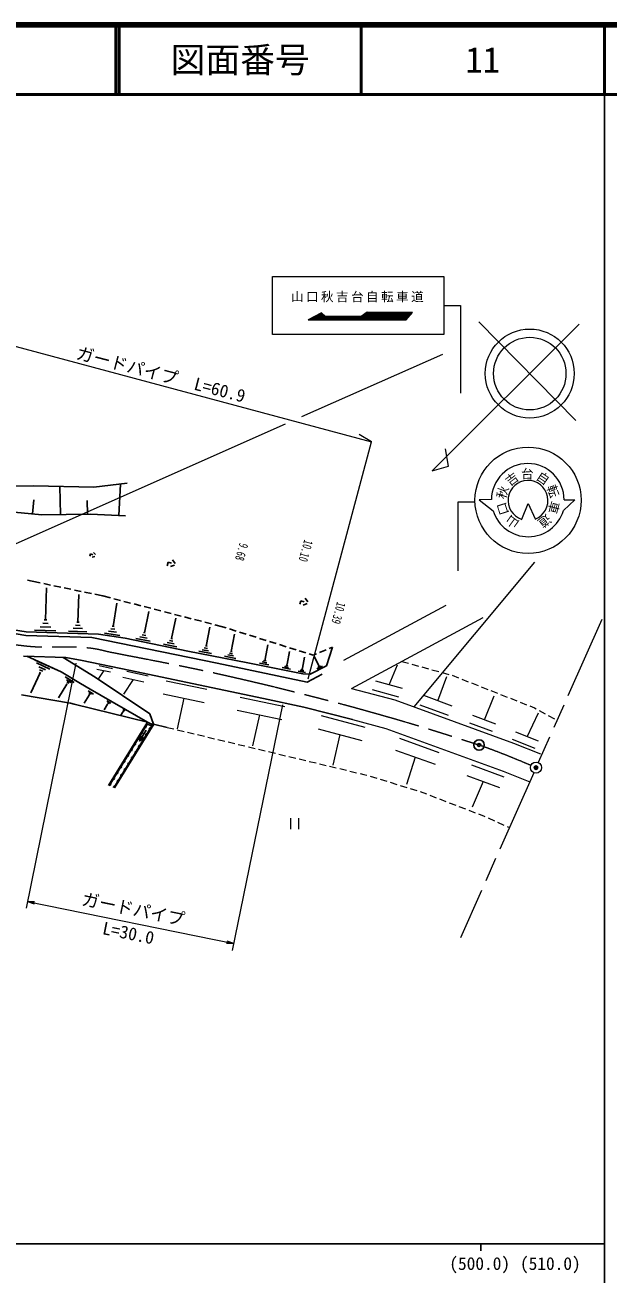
# Model space of a CAD drawing. Units: millimetres, scale not verified. Extents: x 40000 to 680000, y 20000 to 380000.
# Drawn here: x 495685 to 579500, y 200656 to 380000 of the extents above; entities that cross this region are included whole.
import ezdxf
from ezdxf.enums import TextEntityAlignment as Align

# ---------------------------------------------------------------- set-up
doc = ezdxf.new("R2010")
doc.units = ezdxf.units.MM
doc.header["$LTSCALE"] = 1000
doc.header["$PDMODE"] = 32
doc.header["$PDSIZE"] = 500
doc.linetypes.add('CHAIN', pattern=[18.5, 12, -1.5, 3.5, -1.5])
for name, color, linetype, lineweight in [('M-BGD', 7, 'Continuous', 25), ('M-BMK', 2, 'CHAIN', 13), ('M-BMK-SRVR', 3, 'Continuous', 13), ('M-STR-HTXT', 7, 'Continuous', 13), ('M-STR-STRC', 7, 'Continuous', 13), ('M-TTL', 2, 'Continuous', 140), ('M-TTL-BAND', 7, 'Continuous', 25), ('M-TTL-LINE', 7, 'Continuous', 50)]:
    doc.layers.add(name, color=color, linetype=linetype, lineweight=lineweight)
doc.layers.add('M-OTRS', color=6, linetype='Continuous')
doc.layers.add('M-TTL-TXT', color=7, linetype='Continuous')
doc.styles.add('ＭＳ ゴシック', font='')
doc.styles.get('ＭＳ ゴシック').set_extended_font_data('MS Gothic')

# ---------------------------------------------------------------- blocks, each defined once
blk = doc.blocks.new('田')
at = {"color": 7, "linetype": 'Continuous', "lineweight": 13}
for p, q in [((-0.75, 2), (-0.75, 0)), ((0.75, 0), (0.75, 2))]:
    blk.add_line(p, q, dxfattribs=at)

msp = doc.modelspace()

# ---------------------------------------------------------------- linework, layer by layer
at = {"layer": 'M-BGD'}
for p, q in [((510379, 314202), (505581, 313641)), ((509182, 309570), (509416, 314090)), ((496905, 313809), (490664, 313698)), ((505581, 313641), (496905, 313809)), ((500777, 309711), (500712, 313735)), ((496759, 309796), (496952, 311800)), ((504663, 309774), (504631, 311717)), ((492667, 310191), (498094, 309668)), ((498094, 309668), (505102, 309781)), ((505102, 309781), (510161, 309520)), ((505118, 304044), (505008, 303711)), ((505450, 303935), (505118, 304044)), ((505728, 303659), (505341, 303602)), ((505837, 303992), (505559, 304267)), ((517264, 302699), (516883, 303195)), ((516133, 302365), (516267, 302847)), ((516267, 302847), (516749, 302713)), ((517197, 302458), (516615, 302231)), ((496738, 300122), (496066, 300271)), ((496740, 300131), (497891, 299890)), ((498381, 299788), (499360, 299583)), ((498653, 294601), (498803, 299197)), ((499849, 299481), (500828, 299277)), ((501317, 299174), (502296, 298970)), ((502786, 298868), (503765, 298663)), ((503302, 294245), (503431, 298230)), ((504254, 298561), (505233, 298357)), ((505722, 298254), (506874, 298014)), ((507972, 297732), (506874, 298014)), ((473784, 295986), (495793, 292359)), ((473989, 296459), (495842, 292858)), ((508380, 293642), (508887, 296983)), ((509425, 297359), (508456, 297607)), ((510878, 296986), (509909, 297234)), ((512331, 296613), (511362, 296862)), ((513784, 296240), (512815, 296489)), ((515237, 295867), (514268, 296116)), ((535194, 296849), (535328, 297330)), ((535328, 297330), (535810, 297196)), ((536258, 296942), (535676, 296715)), ((536325, 297183), (535944, 297678)), ((498845, 294594), (498462, 294607)), ((503468, 294240), (503136, 294251)), ((512860, 292737), (513492, 295799)), ((516689, 295494), (515721, 295743)), ((516757, 291884), (517360, 294806)), ((518142, 295121), (517174, 295370)), ((519595, 294748), (518627, 294997)), ((521048, 294375), (520079, 294624)), ((522501, 294002), (521532, 294251)), ((505305, 292050), (495793, 292359)), ((506265, 292519), (495842, 292858)), ((500136, 293019), (497071, 293118)), ((499386, 293554), (497854, 293604)), ((499020, 294077), (498254, 294102)), ((504587, 292874), (501931, 292960)), ((503937, 293338), (502609, 293382)), ((503620, 293792), (502955, 293813)), ((510068, 291943), (506265, 292519)), ((509325, 292359), (507098, 292697)), ((508825, 292815), (507711, 292983)), ((508603, 293228), (508046, 293313)), ((508520, 293621), (508241, 293663)), ((513045, 292344), (512535, 292450)), ((512988, 292711), (512732, 292764)), ((521743, 290818), (522270, 293546)), ((524083, 293596), (522985, 293878)), ((524628, 293425), (524083, 293596)), ((526059, 292976), (525105, 293275)), ((525347, 290036), (525827, 292521)), ((527490, 292528), (526536, 292827)), ((528922, 292079), (527967, 292378)), ((505305, 292050), (523313, 288344)), ((519078, 290084), (510068, 291943)), ((513670, 291506), (511629, 291927)), ((513230, 291951), (512209, 292162)), ((517530, 290709), (515582, 291111)), ((517110, 291135), (516136, 291336)), ((516933, 291509), (516447, 291610)), ((516879, 291859), (516635, 291909)), ((521911, 290470), (521457, 290558)), ((521856, 290796), (521629, 290840)), ((530353, 291630), (529399, 291929)), ((530208, 288944), (530621, 291021)), ((531784, 291181), (530830, 291481)), ((533216, 290733), (532261, 291032)), ((534647, 290284), (533693, 290583)), ((539043, 287972), (539897, 290673)), ((539897, 290673), (539422, 290477)), ((501583, 289170), (495499, 289367)), ((495942, 289353), (500897, 287115)), ((500897, 287115), (497136, 288814)), ((505755, 286351), (501177, 289183)), ((501583, 289170), (503897, 288756)), ((503897, 288756), (510609, 287384)), ((519078, 290084), (527707, 288416)), ((522476, 289732), (520657, 290084)), ((522080, 290123), (521171, 290299)), ((526015, 289048), (524359, 289369)), ((525654, 289404), (524826, 289564)), ((525500, 289720), (525086, 289800)), ((525450, 290016), (525243, 290057)), ((530335, 288679), (529989, 288748)), ((530294, 288927), (530121, 288961)), ((533367, 288228), (533728, 290049)), ((536078, 289835), (535124, 290134)), ((535578, 287647), (535891, 289223)), ((537100, 289515), (536555, 289686)), ((537574, 289712), (537100, 289515)), ((537858, 288125), (537262, 289311)), ((538960, 290286), (538036, 289903)), ((497859, 286993), (496548, 284092)), ((497329, 288398), (499263, 287524)), ((497667, 287857), (498634, 287420)), ((497738, 287048), (497980, 286939)), ((497763, 287425), (498247, 287207)), ((503665, 285434), (500897, 287115)), ((510609, 287384), (529981, 283277)), ((523313, 288344), (536251, 285654)), ((527707, 288416), (535622, 286842)), ((530762, 288114), (529378, 288389)), ((530462, 288414), (529770, 288551)), ((533853, 287500), (532639, 287741)), ((533590, 287763), (532983, 287883)), ((533478, 287995), (533175, 288055)), ((533442, 288213), (533291, 288243)), ((535999, 287018), (534949, 287227)), ((535771, 287245), (535246, 287350)), ((535675, 287446), (535412, 287498)), ((535644, 287634), (535513, 287660)), ((536673, 286778), (539043, 287972)), ((538452, 287928), (537661, 287530)), ((538188, 287960), (537792, 287761)), ((537907, 288149), (537808, 288100)), ((538023, 288042), (537825, 287943)), ((501723, 285357), (500520, 283389)), ((501468, 286414), (502780, 285612)), ((501641, 285407), (501805, 285307)), ((501663, 285995), (502319, 285594)), ((501693, 285676), (502021, 285475)), ((505045, 284649), (503665, 285434)), ((505755, 286351), (513649, 281097)), ((535622, 286842), (536673, 286778)), ((538405, 286804), (536251, 285654)), ((495166, 283831), (502212, 282626)), ((504909, 283785), (504208, 282638)), ((504760, 284401), (505525, 283933)), ((504861, 283814), (504957, 283756)), ((504874, 284157), (505256, 283923)), ((504891, 283971), (505082, 283854)), ((513292, 279874), (505045, 284649)), ((502212, 282626), (502747, 282489)), ((502747, 282489), (502212, 282626)), ((513292, 279874), (502747, 282489)), ((507563, 282494), (507048, 281653)), ((507454, 282946), (508015, 282603)), ((507528, 282516), (507598, 282473)), ((507537, 282767), (507817, 282595)), ((507550, 282631), (507690, 282545)), ((509737, 281709), (510083, 281498)), ((509789, 281599), (509962, 281493)), ((535792, 282045), (529981, 283277)), ((535792, 282045), (542760, 280288)), ((513292, 279874), (507699, 270788)), ((509805, 281431), (509487, 280912)), ((509783, 281444), (509826, 281417)), ((509797, 281515), (509883, 281462)), ((513292, 279874), (514134, 279503)), ((514150, 279618), (513649, 281097)), ((513253, 279621), (507794, 270752)), ((508475, 270487), (513926, 279356)), ((508570, 270450), (514201, 279611)), ((512171, 277178), (513120, 278752)), ((513253, 279621), (513926, 279356)), ((514150, 279618), (516127, 279149)), ((512171, 277178), (512344, 277950)), ((512171, 277178), (512772, 277691))]:
    msp.add_line(p, q, dxfattribs=at)
at = {"layer": 'M-BGD', "lineweight": 13}
for p, q in [((541530, 288798), (556233, 296697)), ((542622, 284731), (561572, 294910)), ((506037, 287527), (507967, 287129)), ((507002, 287328), (506251, 286187)), ((506358, 288016), (508289, 287619)), ((510316, 287213), (513377, 286552)), ((548038, 285244), (549220, 288131)), ((549856, 288617), (550820, 288351)), ((551302, 288218), (552266, 287952)), ((552748, 287819), (553712, 287553)), ((554194, 287420), (555158, 287155)), ((555640, 287022), (556604, 286756)), ((509731, 286349), (512792, 285687)), ((511262, 286018), (509833, 283904)), ((515963, 285840), (521845, 284611)), ((549949, 284723), (546127, 285765)), ((555036, 282953), (556328, 286462)), ((557086, 286623), (558016, 286255)), ((558481, 286072), (559412, 285705)), ((559877, 285521), (560807, 285154)), ((515566, 283960), (521448, 282731)), ((526617, 283499), (533021, 282158)), ((542622, 284731), (548869, 283084)), ((549449, 283501), (545627, 284543)), ((557071, 282196), (553001, 283710)), ((561272, 284970), (562202, 284603)), ((561720, 280228), (563139, 283679)), ((562667, 284419), (563597, 284052)), ((564062, 283869), (564992, 283501)), ((518507, 283345), (517580, 278958)), ((526195, 281600), (532599, 280260)), ((548869, 283084), (565925, 276866)), ((556571, 280838), (552501, 282352)), ((565457, 283318), (566388, 282951)), ((566853, 282767), (567783, 282400)), ((568248, 282216), (568905, 281957)), ((568905, 281957), (569162, 281814)), ((569599, 281572), (570473, 281087)), ((529397, 280930), (528413, 276499)), ((538265, 280845), (544520, 279170)), ((542760, 280288), (547566, 278982)), ((563359, 279614), (560082, 280842)), ((567884, 277807), (569499, 281257)), ((570910, 280844), (571785, 280359)), ((516127, 279149), (517099, 278916)), ((517586, 278800), (518558, 278568)), ((519044, 278451), (520017, 278219)), ((520503, 278103), (521476, 277870)), ((537831, 278952), (544085, 277277)), ((540958, 278115), (539944, 273699)), ((547566, 278982), (564405, 272843)), ((562915, 278535), (559639, 279763)), ((569510, 277149), (566259, 278465)), ((521962, 277754), (522935, 277522)), ((523421, 277405), (524394, 277173)), ((524880, 277057), (525853, 276824)), ((526339, 276708), (527312, 276476)), ((527798, 276359), (528771, 276127)), ((549514, 277575), (555173, 275527)), ((569015, 276090), (565763, 277406)), ((565925, 276866), (569811, 275345)), ((529257, 276011), (530229, 275778)), ((530716, 275662), (531688, 275430)), ((532175, 275313), (533147, 275081)), ((533634, 274965), (534606, 274732)), ((535093, 274616), (536065, 274384)), ((548968, 275894), (554627, 273846)), ((551797, 274870), (550523, 270946)), ((536551, 274267), (537524, 274035)), ((538010, 273919), (538983, 273686)), ((539469, 273570), (540442, 273338)), ((540928, 273221), (541901, 272989)), ((542387, 272873), (543360, 272640)), ((559863, 273787), (564530, 272025)), ((564405, 272843), (568244, 271341)), ((543846, 272524), (544413, 272389)), ((544413, 272389), (544812, 272268)), ((545291, 272123), (546248, 271834)), ((546727, 271689), (547684, 271400)), ((548162, 271255), (549120, 270966)), ((549598, 270821), (550555, 270532)), ((559210, 272258), (563876, 270496)), ((561543, 271377), (559963, 267680)), ((551034, 270387), (551991, 270098)), ((552470, 269952), (553403, 269593)), ((553869, 269413), (554802, 269053)), ((555269, 268873), (556202, 268513)), ((556668, 268333), (557601, 267973)), ((558068, 267793), (559001, 267434)), ((559467, 267254), (560400, 266894)), ((560867, 266714), (561706, 266390)), ((561706, 266390), (561798, 266349)), ((562254, 266145), (563167, 265737)), ((563624, 265533), (564537, 265124)), ((564993, 264920), (565321, 264774))]:
    msp.add_line(p, q, dxfattribs=at)
at = {"layer": 'M-BGD'}
for centre, radius, start, end in [((512423, 278425), 180, 264.85847, 31.91268), ((512931, 279250), 180, 264.856, 31.91514), ((513228, 278060), 183, 85.45338, 211.39527), ((513741, 278895), 183, 85.45519, 211.39298), ((511407, 276775), 180, 264.856, 31.91514), ((511915, 277600), 180, 264.856, 31.91514), ((512202, 276391), 183, 85.45338, 211.39527), ((512715, 277226), 183, 85.45654, 211.39211), ((510391, 275124), 180, 264.856, 31.91514), ((510899, 275949), 180, 264.85847, 31.91268), ((511176, 274722), 183, 85.45274, 211.39543), ((511689, 275556), 183, 85.45583, 211.39282), ((508867, 272649), 180, 264.85464, 31.91601), ((509375, 273474), 180, 264.8571, 31.91355), ((509883, 274299), 180, 264.85535, 31.91531), ((510150, 273052), 183, 85.45408, 211.39457), ((510663, 273887), 183, 85.45583, 211.39282), ((507851, 270998), 180, 264.856, 31.91514), ((508359, 271823), 180, 264.85464, 31.91601), ((509124, 271383), 183, 85.45338, 211.39527), ((509637, 272218), 183, 85.45583, 211.39282), ((508611, 270548), 183, 85.45519, 194.34589)]:
    msp.add_arc(centre, radius, start, end, dxfattribs=at)
at = {"layer": 'M-BMK'}
for p, q in [((578623, 294657), (569473, 274102)), ((568823, 272640), (558277, 248950))]:
    msp.add_line(p, q, dxfattribs=at)
msp.add_arc((514930, 148619), 136024, 66.84706, 70.22053, dxfattribs=at)
msp.add_open_spline([(467985, 295450), (469254, 295201), (469972, 295098), (471247, 294884), (476010, 294082), (478682, 293659), (483447, 292873), (488212, 292088), (490848, 291406), (495646, 290863), (499263, 290454), (501338, 290930), (504959, 290561), (506243, 290430), (506934, 290166), (508200, 289917), (512336, 289102), (514660, 288682), (518791, 287841), (521815, 287225), (523502, 286846), (526509, 286156), (530358, 285272), (532505, 284737), (536333, 283764), (540140, 282796), (542271, 282245), (546051, 281176), (549519, 280196), (551457, 279629), (554897, 278558), (557272, 277819), (558032, 277578), (560961, 276618)], degree=3, knots=[0, 0, 0, 0, 1, 1, 1, 2, 2, 2, 3, 3, 3, 4, 4, 4, 5, 5, 5, 6, 6, 6, 7, 7, 7, 8, 8, 8, 9, 9, 9, 10, 10, 10, 11, 11, 11, 11], dxfattribs=at)
at = {"layer": 'M-BMK-SRVR'}
for p, q in [((560933, 337376), (574891, 323197)), ((575372, 337059), (554227, 315994)), ((556553, 316631), (556151, 319133)), ((554227, 315994), (556553, 316631))]:
    msp.add_line(p, q, dxfattribs=at)
for centre, radius in [((568247, 329954), 6388), ((568244, 329945), 5211), ((569148, 273371), 800)]:
    msp.add_circle(centre, radius, dxfattribs=at)
at = {"layer": 'M-BMK-SRVR', "lineweight": 25}
msp.add_circle((560961, 276618), 750, dxfattribs=at)
at = {"layer": 'M-BMK-SRVR'}
msp.add_point((560961, 276618), dxfattribs=at)
at = {"layer": 'M-OTRS'}
msp.add_point((569148, 273371), dxfattribs=at)
at = {"layer": 'M-STR-HTXT'}
for p, q in [((484893, 336369), (545499, 320155)), ((545499, 320155), (543705, 321190)), ((536390, 286110), (545499, 320155)), ((503019, 288380), (495844, 253183)), ((532688, 282406), (525492, 247113)), ((496043, 254163), (525692, 248093)), ((496043, 254163), (497056, 254125)), ((496043, 254163), (496990, 253799)), ((525692, 248093), (524679, 248130)), ((525692, 248093), (524746, 248457))]:
    msp.add_line(p, q, dxfattribs=at)
at = {"layer": 'M-STR-STRC'}
for p, q in [((531257, 343874), (555886, 343874)), ((531257, 335564), (531257, 343874)), ((555886, 343874), (555886, 335564)), ((555886, 339719), (558303, 339719)), ((558303, 339719), (558303, 327144)), ((538293, 338656), (536387, 337671)), ((536387, 337671), (550472, 337652)), ((536435, 337671), (536418, 337688)), ((536551, 337756), (536471, 337671)), ((536593, 337671), (536520, 337740)), ((536838, 337905), (536619, 337671)), ((536750, 337671), (536621, 337792)), ((536907, 337671), (536722, 337845)), ((537125, 338053), (536766, 337671)), ((537065, 337671), (536824, 337897)), ((537413, 338202), (536914, 337671)), ((537222, 337670), (536925, 337950)), ((537379, 337670), (537027, 338002)), ((537700, 338350), (537061, 337671)), ((537537, 337670), (537128, 338054)), ((537988, 338499), (537209, 337670)), ((537694, 337670), (537229, 338107)), ((537851, 337669), (537331, 338159)), ((538275, 338647), (537356, 337670)), ((538009, 337669), (537432, 338212)), ((538370, 338591), (537504, 337670)), ((538166, 337669), (537533, 338264)), ((538324, 337669), (537635, 338316)), ((538452, 338521), (537651, 337670)), ((538481, 337669), (537736, 338369)), ((538534, 338451), (537799, 337669)), ((538638, 337668), (537838, 338421)), ((538796, 337668), (537939, 338474)), ((538616, 338382), (537946, 337669)), ((538953, 337668), (538040, 338526)), ((538698, 338312), (538094, 337669)), ((539110, 337668), (538142, 338578)), ((538780, 338242), (538242, 337669)), ((539268, 337667), (538243, 338631)), ((538879, 338158), (538293, 338656)), ((538862, 338172), (538389, 337669)), ((538996, 338157), (538537, 337668)), ((539143, 338156), (538684, 337668)), ((539289, 338155), (538832, 337668)), ((544014, 338123), (538879, 338158)), ((539425, 337667), (538904, 338157)), ((539436, 338154), (538979, 337668)), ((539582, 337667), (539062, 338156)), ((539583, 338153), (539127, 337668)), ((539740, 337667), (539220, 338155)), ((539730, 338152), (539274, 337667)), ((539897, 337667), (539378, 338154)), ((539877, 338151), (539422, 337667)), ((540054, 337666), (539537, 338153)), ((540023, 338150), (539569, 337667)), ((540212, 337666), (539695, 338152)), ((540170, 338149), (539717, 337667)), ((540369, 337666), (539853, 338151)), ((540317, 338148), (539865, 337667)), ((540526, 337666), (540011, 338150)), ((540464, 338147), (540012, 337666)), ((540611, 338146), (540160, 337666)), ((540684, 337666), (540170, 338149)), ((540758, 338145), (540307, 337666)), ((540841, 337665), (540328, 338148)), ((540904, 338144), (540455, 337666)), ((540998, 337665), (540486, 338147)), ((541051, 338143), (540602, 337666)), ((541156, 337665), (540644, 338146)), ((541198, 338142), (540750, 337665)), ((541313, 337665), (540802, 338145)), ((541345, 338141), (540897, 337665)), ((541470, 337664), (540961, 338144)), ((541492, 338140), (541045, 337665)), ((541628, 337664), (541119, 338143)), ((541638, 338139), (541192, 337665)), ((541785, 337664), (541277, 338142)), ((541785, 338138), (541340, 337665)), ((541942, 337664), (541435, 338141)), ((541932, 338137), (541487, 337664)), ((542100, 337664), (541594, 338140)), ((542079, 338136), (541635, 337664)), ((542257, 337663), (541752, 338138)), ((542226, 338135), (541783, 337664)), ((542414, 337663), (541910, 338137)), ((542373, 338134), (541930, 337664)), ((542572, 337663), (542068, 338136)), ((542519, 338133), (542078, 337664)), ((542666, 338132), (542225, 337663)), ((542729, 337663), (542227, 338135)), ((542813, 338131), (542373, 337663)), ((542887, 337663), (542385, 338134)), ((542960, 338130), (542520, 337663)), ((543044, 337662), (542543, 338133)), ((543107, 338129), (542668, 337663)), ((543201, 337662), (542701, 338132)), ((543253, 338128), (542815, 337663)), ((543359, 337662), (542859, 338131)), ((543400, 338128), (542963, 337662)), ((543516, 337662), (543018, 338130)), ((543547, 338127), (543110, 337662)), ((543673, 337661), (543176, 338129)), ((543694, 338126), (543258, 337662)), ((543831, 337661), (543334, 338128)), ((543841, 338125), (543406, 337662)), ((543988, 337661), (543492, 338127)), ((543988, 338124), (543553, 337662)), ((544145, 337661), (543651, 338126)), ((544431, 338438), (543701, 337661)), ((544303, 337661), (543809, 338125)), ((544889, 338768), (543848, 337661)), ((544460, 337660), (543967, 338124)), ((545036, 338767), (543996, 337661)), ((544868, 338768), (544014, 338123)), ((544617, 337660), (544075, 338170)), ((545183, 338766), (544143, 337661)), ((544775, 337660), (544162, 338236)), ((544932, 337660), (544250, 338301)), ((545329, 338765), (544291, 337661)), ((545089, 337659), (544337, 338367)), ((545247, 337659), (544424, 338433)), ((545476, 338764), (544438, 337660)), ((545404, 337659), (544511, 338499)), ((545623, 338763), (544586, 337660)), ((545561, 337659), (544598, 338564)), ((545719, 337659), (544686, 338630)), ((545770, 338763), (544733, 337660)), ((545876, 337658), (544773, 338696)), ((546033, 337658), (544860, 338762)), ((551406, 338729), (544868, 338768)), ((545917, 338762), (544881, 337660)), ((546191, 337658), (545011, 338767)), ((546064, 338761), (545029, 337660)), ((546348, 337658), (545169, 338766)), ((546211, 338760), (545176, 337659)), ((546358, 338759), (545324, 337659)), ((546505, 337658), (545327, 338765)), ((546505, 338758), (545471, 337659)), ((546663, 337657), (545485, 338764)), ((546652, 338757), (545619, 337659)), ((546820, 337657), (545644, 338763)), ((546799, 338756), (545766, 337659)), ((546977, 337657), (545802, 338762)), ((546945, 338756), (545914, 337658)), ((547135, 337657), (545960, 338761)), ((547092, 338755), (546061, 337658)), ((547292, 337656), (546118, 338761)), ((547239, 338754), (546209, 337658)), ((547450, 337656), (546276, 338760)), ((547386, 338753), (546356, 337658)), ((547607, 337656), (546434, 338759)), ((547533, 338752), (546504, 337658)), ((547764, 337656), (546592, 338758)), ((547680, 338751), (546652, 337657)), ((547922, 337656), (546750, 338757)), ((547827, 338750), (546799, 337657)), ((548079, 337655), (546909, 338756)), ((547974, 338749), (546947, 337657)), ((548236, 337655), (547067, 338755)), ((548121, 338749), (547094, 337657)), ((548394, 337655), (547225, 338754)), ((548268, 338748), (547242, 337657)), ((548551, 337655), (547383, 338753)), ((548415, 338747), (547389, 337656)), ((548561, 338746), (547537, 337656)), ((548708, 337654), (547541, 338752)), ((548708, 338745), (547684, 337656)), ((548866, 337654), (547699, 338751)), ((548855, 338744), (547832, 337656)), ((549023, 337654), (547857, 338750)), ((549002, 338743), (547979, 337655)), ((549180, 337654), (548015, 338749)), ((549149, 338742), (548127, 337655)), ((549338, 337654), (548174, 338748)), ((549296, 338742), (548274, 337655)), ((549495, 337653), (548332, 338747)), ((549443, 338741), (548422, 337655)), ((549652, 337653), (548490, 338746)), ((549590, 338740), (548570, 337655)), ((549810, 337653), (548648, 338745)), ((549737, 338739), (548717, 337654)), ((549967, 337653), (548806, 338744)), ((549884, 338738), (548865, 337654)), ((550124, 337653), (548964, 338744)), ((550031, 338737), (549012, 337654)), ((550282, 337652), (549122, 338743)), ((550177, 338736), (549160, 337654)), ((550439, 337652), (549280, 338742)), ((550324, 338735), (549307, 337654)), ((550528, 337717), (549438, 338741)), ((550471, 338734), (549455, 337653)), ((550598, 337798), (549597, 338740)), ((550618, 338734), (549602, 337653)), ((550765, 338733), (549750, 337653)), ((550669, 337879), (549755, 338739)), ((550912, 338732), (549897, 337653)), ((550739, 337961), (549913, 338738)), ((551059, 338731), (550045, 337653)), ((550810, 338042), (550071, 338737)), ((551206, 338730), (550193, 337652)), ((550881, 338123), (550229, 338736)), ((551353, 338729), (550340, 337652)), ((550951, 338205), (550387, 338735)), ((550472, 337652), (551406, 338729)), ((551022, 338286), (550545, 338734)), ((551092, 338368), (550703, 338733)), ((551163, 338449), (550862, 338732)), ((551233, 338530), (551020, 338731)), ((551304, 338612), (551178, 338730)), ((551374, 338693), (551336, 338729)), ((555886, 335564), (531257, 335564)), ((555706, 332688), (535454, 323723)), ((533077, 322671), (474897, 296917)), ((557916, 311483), (557916, 301630)), ((560333, 311483), (557916, 311483)), ((562737, 311848), (560969, 311808)), ((560969, 311808), (562983, 310243)), ((567090, 309026), (568010, 311284)), ((568010, 311284), (569021, 309072)), ((574748, 311819), (573093, 310272)), ((573179, 311800), (574748, 311819)), ((551615, 282083), (568982, 302853))]:
    msp.add_line(p, q, dxfattribs=at)
msp.add_circle((568001, 311754), 7630, dxfattribs=at)
for centre, radius, start, end in [((567957, 311806), 5222, 359.93402, 179.54548), ((567992, 311739), 2869, 291.1103, 251.6855), ((568034, 311808), 5288, 197.21134, 343.11438)]:
    msp.add_arc(centre, radius, start, end, dxfattribs=at)
at = {"layer": 'M-TTL'}
msp.add_line((680000, 380000), (40000, 380000), dxfattribs=at)
at = {"layer": 'M-TTL-BAND'}
for p, q in [((579000, 20000), (579000, 370000)), ((40000, 205000), (579000, 205000)), ((561205, 205000), (561205, 204000))]:
    msp.add_line(p, q, dxfattribs=at)
at = {"layer": 'M-TTL-LINE'}
for p, q in [((508747, 380000), (508747, 370000)), ((509247, 380000), (509247, 370000)), ((543997, 380000), (543997, 370000)), ((579000, 380000), (579000, 370000)), ((40000, 370000), (680000, 370000))]:
    msp.add_line(p, q, dxfattribs=at)

# ---------------------------------------------------------------- block references
at = {"layer": 'M-BGD', "xscale": 800, "yscale": 800}
msp.add_blockref('田', (534437, 264513), dxfattribs=at)

# ---------------------------------------------------------------- texts
at = {"layer": 'M-BGD', "style": 'ＭＳ ゴシック', "width": 0.7}
for s, p in [('9.68', (526168, 305822)), ('10.10', (535468, 306281)), ('10.39', (540178, 297350))]:
    msp.add_text(s, height=1320, rotation=254.437, dxfattribs=at).set_placement(p, align=Align.BOTTOM_LEFT)
at = {"layer": 'M-STR-HTXT', "style": 'ＭＳ ゴシック'}
msp.add_text('ガードパイプ\u3000L=60.9', height=1833, rotation=345.336, dxfattribs=at).set_placement((515232, 329824), align=Align.MIDDLE_CENTER)
for s, p in [('ガードパイプ', (510968, 251618)), ('L=30.0', (510266, 248189))]:
    msp.add_text(s, height=1833, rotation=348.431, dxfattribs=at).set_placement(p, align=Align.BOTTOM_CENTER)
at = {"layer": 'M-STR-STRC', "style": 'ＭＳ ゴシック'}
for s, rotation, p in [('吉', 37.017, (565685, 314799)), ('台', 1.398, (567899, 315570)), ('自', 325.778, (570147, 314908)), ('転', 290.159, (571589, 313060)), ('秋', 72.637, (564335, 312883)), ('口', 108.256, (564353, 310539)), ('車', 254.539, (571685, 310718)), ('山', 143.876, (565733, 308644)), ('道', 218.595, (570393, 308759))]:
    msp.add_text(s, height=1320, rotation=rotation, dxfattribs=at).set_placement(p, align=Align.MIDDLE_CENTER)
at = {"layer": 'M-STR-STRC', "insert": (543639, 340163), "char_height": 1320, "attachment_point": 8, "style": 'ＭＳ ゴシック'}
msp.add_mtext('\\T1.2;山口秋吉台自転車道', dxfattribs=at)
at = {"layer": 'M-TTL-BAND', "style": 'ＭＳ ゴシック'}
for s, p in [('(500.0)', (561049, 200695)), ('(510.0)', (571205, 200695))]:
    msp.add_text(s, height=1833, dxfattribs=at).set_placement(p, align=Align.BOTTOM_CENTER)
at = {"layer": 'M-TTL-TXT', "style": 'ＭＳ ゴシック'}
for s, p in [('図面番号', (526622, 375000)), ('11', (561497, 375000))]:
    msp.add_text(s, height=3666, dxfattribs=at).set_placement(p, align=Align.MIDDLE_CENTER)

doc.saveas('drawing.dxf')
